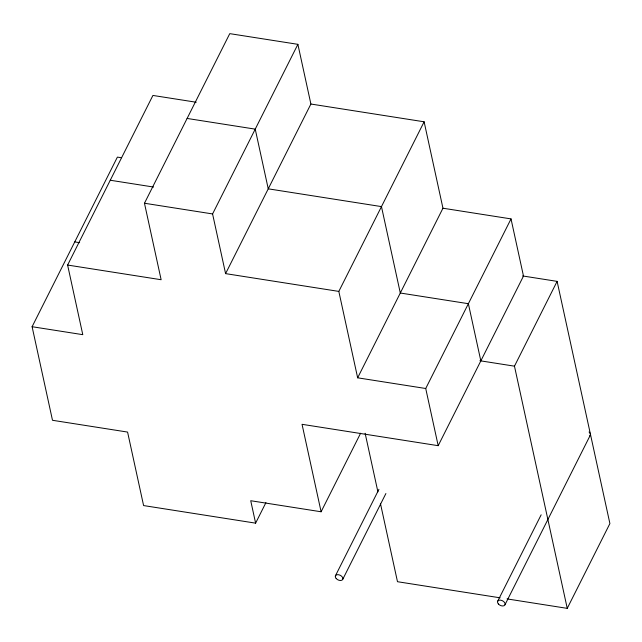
<?xml version="1.0" encoding="UTF-8"?>
<svg xmlns="http://www.w3.org/2000/svg" width="642" height="642" viewBox="0 0 642 642"><rect width="100%" height="100%" fill="white"/><g stroke="black" fill="none" stroke-linecap="round" stroke-linejoin="round"><path stroke-width="0.96" d="M265.932 502.614L255.612 523.15L143.599 505.567L127.581 432.074L52.492 420.285L32.1 326.714L117.398 157.105L121.298 157.723M32.1 326.714L82.786 334.667L67.611 265.05L152.916 95.441L196.227 102.239M67.611 265.05L161.134 279.727L144.466 203.241L229.764 33.641L297.888 44.33L310.897 104.028L225.591 273.628L338.824 291.404L357.65 377.817L425.726 388.498L438.189 445.684L302.045 424.314L321.104 511.77L250.725 500.72L255.612 523.15M225.591 273.628L212.582 213.938L297.888 44.33M338.824 291.404L424.121 121.795L310.897 104.028M357.65 377.817L442.956 208.217L424.121 121.795M321.104 511.77L360.619 433.214M425.726 388.498L511.024 218.898L442.956 208.217M335.365 575.93L378.916 489.348M342.804 579.22L385.898 493.529M438.189 445.684L523.487 276.084L511.024 218.898M507.044 598.906L567.247 608.359L514.467 366.165L557.112 281.365L522.572 275.94M497.606 601.402L541.158 514.812M505.037 604.684L590.343 435.083M567.247 608.359L609.9 523.559L557.112 281.365M187.111 118.441L255.235 129.138L268.244 188.828L381.468 206.604L400.303 293.017L468.371 303.698L480.834 360.884M110.264 180.242L153.574 187.047M144.466 203.241L212.582 213.938M74.753 241.914L79.624 242.676M479.919 360.74L514.467 366.165M500.134 597.822L397.486 581.708L380.409 503.36M365.129 433.27L377.905 491.86M589.059 432.01A4.069 2.56 26.7 0 1 589.878 435.766M498.433 604.034A4.069 2.56 26.7 0 0 504.925 604.941A4.069 2.56 26.7 0 0 500.608 600.158A4.069 2.56 26.7 0 0 498.433 604.034M336.199 578.562A4.069 2.56 26.7 0 0 342.692 579.469A4.069 2.56 26.7 0 0 338.366 574.694A4.069 2.56 26.7 0 0 336.199 578.562"/></g></svg>
